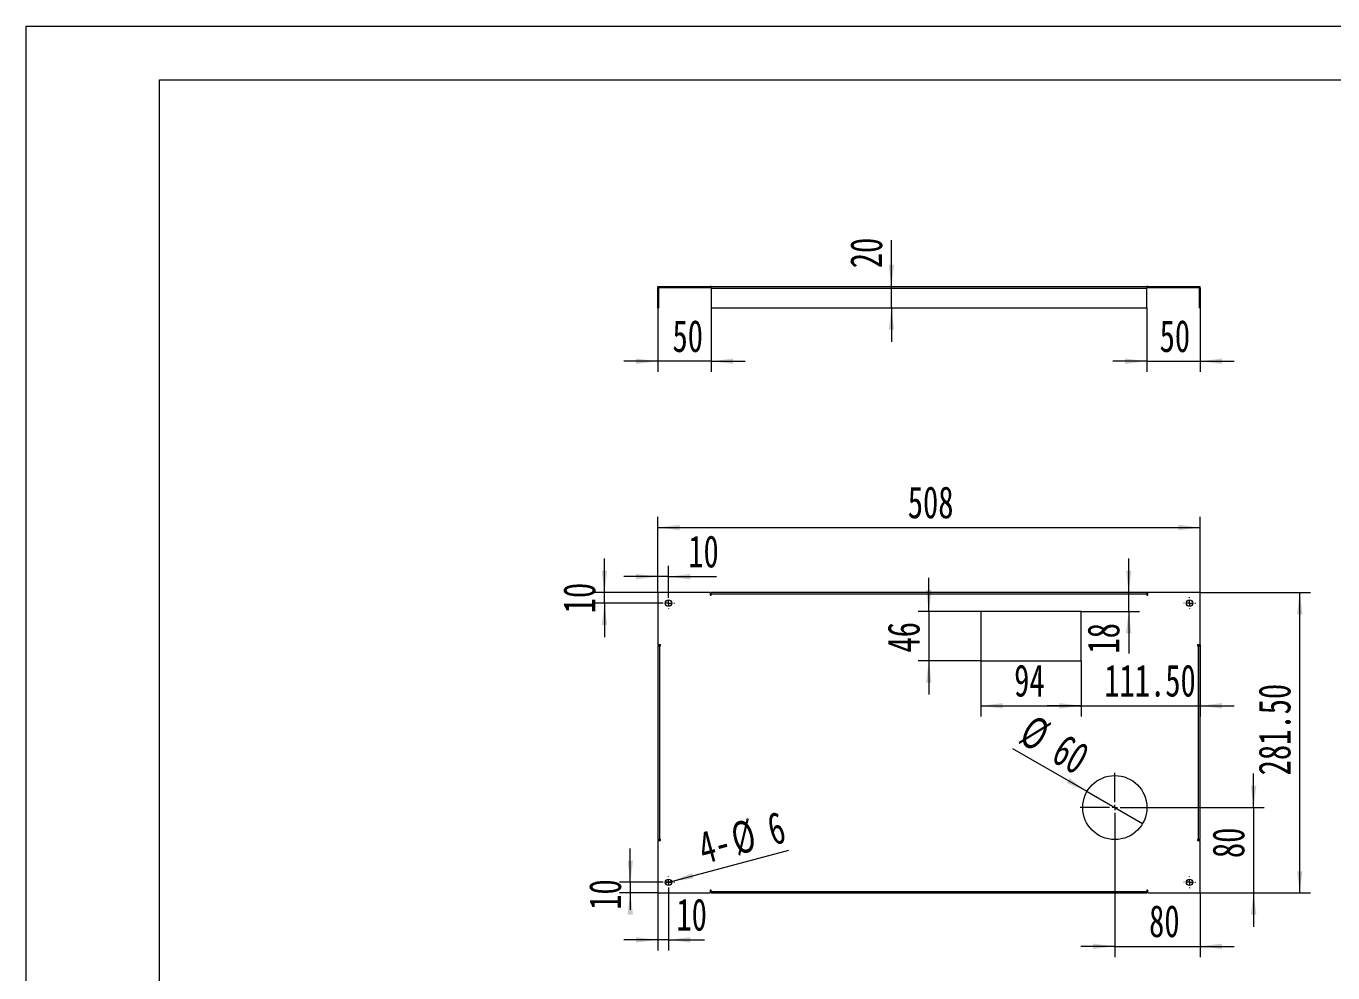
# Model space of a CAD drawing. Header units: millimetres. Extents: x 0 to 2100, y 1 to 1486.
# Drawn here: x 0 to 1224, y 599 to 1486 of the extents above; entities that cross this region are included whole.
import ezdxf

# ---------------------------------------------------------------- set-up
doc = ezdxf.new("R2010")
doc.units = ezdxf.units.MM
doc.header["$LTSCALE"] = 5
doc.layers.add('A-TITLEBLOCK', color=7, linetype='Continuous', lineweight=15)
doc.styles.add('SLDTEXTSTYLE1', font='TXT', dxfattribs={"width": 0.7})
doc.dimstyles.new('SLDDIMSTYLE0', dxfattribs={"dimtxt": 30, "dimasz": 20.4, "dimexe": 0, "dimexo": 0.0625, "dimgap": 7.5, "dimtad": 2, "dimrnd": 1e-09, "dimzin": 12, "dimdsep": 46, "dimtxsty": 'SLDTEXTSTYLE1', "dimsah": 1, "dimcen": 0.09, "dimadec": 0, "dimazin": 3, "dimtfac": 1, "dimtmove": 0, "dimatfit": 0, "dimfxl": 0, "dimfrac": 2, "dimtolj": 1, "dimtzin": 12, "dimarcsym": 0})
doc.dimstyles.new('SLDDIMSTYLE1', dxfattribs={"dimtxt": 30, "dimasz": 20.4, "dimexe": 0, "dimexo": 0.0625, "dimgap": 7.5, "dimtad": 2, "dimrnd": 1e-09, "dimzin": 12, "dimdsep": 46, "dimtxsty": 'SLDTEXTSTYLE1', "dimblk1": 'NONE', "dimsah": 1, "dimcen": 0, "dimadec": 0, "dimazin": 3, "dimtfac": 1, "dimtmove": 0, "dimatfit": 3, "dimldrblk": 'NONE', "dimfxl": 0, "dimfrac": 2, "dimtolj": 1, "dimtzin": 12, "dimarcsym": 0})
doc.dimstyles.new('SLDDIMSTYLE2', dxfattribs={"dimtxt": 30, "dimasz": 20.4, "dimexe": 0, "dimexo": 0.0625, "dimgap": 7.5, "dimtad": 2, "dimrnd": 1e-09, "dimzin": 12, "dimdsep": 46, "dimtxsty": 'SLDTEXTSTYLE1', "dimsah": 1, "dimcen": 0.09, "dimadec": 0, "dimazin": 3, "dimtfac": 1, "dimtofl": 0, "dimtmove": 0, "dimatfit": 3, "dimfxl": 0, "dimfrac": 2, "dimtolj": 1, "dimtzin": 12, "dimarcsym": 0})
doc.dimstyles.new('SLDDIMSTYLE3', dxfattribs={"dimtxt": 30, "dimasz": 20.4, "dimexe": 0, "dimexo": 0.0625, "dimgap": 7.5, "dimtad": 2, "dimrnd": 1e-09, "dimzin": 4, "dimdsep": 46, "dimtxsty": 'SLDTEXTSTYLE1', "dimsah": 1, "dimcen": 0.09, "dimadec": 0, "dimazin": 1, "dimtfac": 1, "dimtmove": 0, "dimatfit": 0, "dimfxl": 0, "dimfrac": 2, "dimtolj": 1, "dimtzin": 12, "dimarcsym": 0})
doc.dimstyles.new('SLDDIMSTYLE4', dxfattribs={"dimtxt": 30, "dimasz": 20.4, "dimexe": 0, "dimexo": 0.0625, "dimgap": 7.5, "dimtad": 2, "dimrnd": 1e-09, "dimzin": 12, "dimdsep": 46, "dimtxsty": 'SLDTEXTSTYLE1', "dimblk1": 'NONE', "dimsah": 1, "dimcen": 0, "dimadec": 0, "dimazin": 3, "dimtfac": 1, "dimtmove": 0, "dimatfit": 3, "dimldrblk": 'NONE', "dimfxl": 0, "dimfrac": 2, "dimtolj": 1, "dimtzin": 12, "dimarcsym": 0})
doc.dimstyles.new('SLDDIMSTYLE5', dxfattribs={"dimtxt": 30, "dimasz": 20.4, "dimexe": 0, "dimexo": 0.0625, "dimgap": 7.5, "dimtad": 2, "dimrnd": 1e-09, "dimzin": 4, "dimdsep": 46, "dimtxsty": 'SLDTEXTSTYLE1', "dimsah": 1, "dimcen": 0.09, "dimadec": 0, "dimazin": 1, "dimtfac": 1, "dimtofl": 0, "dimtmove": 0, "dimatfit": 3, "dimfxl": 0, "dimfrac": 2, "dimtolj": 1, "dimtzin": 12, "dimarcsym": 0})

# ---------------------------------------------------------------- blocks, each defined once
blk = doc.blocks.new('_D')
at = {"layer": 'A-TITLEBLOCK'}
for p, q in [((1020.028901213396, 721.6186963890652), (1020.028901213396, 614.1186963890652)), ((1100.028901213396, 674.1186963890652), (1100.028901213396, 614.1186963890652)), ((1020.028901213396, 624.1186963890652), (988.278901213396, 624.1186963890652)), ((1020.028901213396, 624.1186963890652), (1100.028901213396, 624.1186963890652)), ((1100.028901213396, 624.1186963890652), (1131.778901213396, 624.1186963890652))]:
    blk.add_line(p, q, dxfattribs=at)
for points in [[(1020.028901213396, 624.1186963890652), (999.628901213396, 626.6586963890652), (999.628901213396, 621.5786963890653)], [(1100.028901213396, 624.1186963890652), (1120.428901213396, 621.5786963890653), (1120.428901213396, 626.6586963890652)]]:
    blk.add_solid(points, dxfattribs=at)
at = {"layer": 'A-TITLEBLOCK', "insert": (1052.107942217128, 662.7907291643008), "char_height": 30, "attachment_point": 1, "style": 'SLDTEXTSTYLE1'}
blk.add_mtext('80', dxfattribs=at)
blk = doc.blocks.new('_D_1')
at = {"layer": 'A-TITLEBLOCK'}
for p, q in [((1150.028901213396, 754.1186963890653), (1150.028901213396, 785.8686963890652)), ((1052.528901213396, 754.1186963890653), (1160.028901213396, 754.1186963890653)), ((1150.028901213396, 754.1186963890653), (1150.028901213396, 674.1186963890652)), ((1100.028901213396, 674.1186963890652), (1160.028901213396, 674.1186963890652)), ((1150.028901213396, 674.1186963890652), (1150.028901213396, 642.3686963890652))]:
    blk.add_line(p, q, dxfattribs=at)
for points in [[(1150.028901213396, 754.1186963890653), (1152.568901213396, 774.5186963890653), (1147.488901213396, 774.5186963890653)], [(1150.028901213396, 674.1186963890652), (1147.488901213396, 653.7186963890653), (1152.568901213396, 653.7186963890653)]]:
    blk.add_solid(points, dxfattribs=at)
at = {"layer": 'A-TITLEBLOCK', "insert": (1111.356868438161, 706.7961178535405), "char_height": 30, "attachment_point": 1, "rotation": 90.00000000000041, "style": 'SLDTEXTSTYLE1'}
blk.add_mtext('80', dxfattribs=at)
blk = doc.blocks.new('_D_2')
at = {"layer": 'A-TITLEBLOCK'}
for q in [(924.4982074426747, 809.2733681534622), (1046.009663326929, 739.1186963890655)]:
    blk.add_line((994.0481390998627, 769.1186963890652), q, dxfattribs=at)
blk.add_solid([(994.0481390998627, 769.1186963890652), (977.6512208626601, 781.5184009146776), (975.1112208626602, 777.1189918634527)], dxfattribs=at)
at = {"layer": 'A-TITLEBLOCK', "char_height": 30, "attachment_point": 1, "rotation": 330, "style": 'SLDTEXTSTYLE1'}
for s, insert in [('%%c', (943.5007693182745, 842.1867707959732)), ('60', (973.9819033235757, 824.444142550701))]:
    blk.add_mtext(s, dxfattribs=dict(at, insert=insert))
blk = doc.blocks.new('_NONE')
blk = doc.blocks.new('_D_3')
at = {"layer": 'A-TITLEBLOCK'}
for p, q in [((894.5289012133961, 891.6186963890655), (894.5289012133961, 839.4211041006864)), ((988.528901213396, 891.6186963890655), (988.528901213396, 839.4211041006864)), ((894.5289012133961, 849.4211041006864), (988.528901213396, 849.4211041006864))]:
    blk.add_line(p, q, dxfattribs=at)
for points in [[(894.5289012133961, 849.4211041006864), (914.9289012133961, 846.8811041006865), (914.9289012133961, 851.9611041006864)], [(988.528901213396, 849.4211041006864), (968.128901213396, 851.9611041006864), (968.128901213396, 846.8811041006865)]]:
    blk.add_solid(points, dxfattribs=at)
at = {"layer": 'A-TITLEBLOCK', "insert": (925.7318223043906, 888.093136875922), "char_height": 30, "attachment_point": 1, "style": 'SLDTEXTSTYLE1'}
blk.add_mtext('94', dxfattribs=at)
blk = doc.blocks.new('_D_4')
at = {"layer": 'A-TITLEBLOCK'}
for p, q in [((845.8289670059871, 937.6186963890653), (845.8289670059871, 969.3686963890653)), ((894.5289012133961, 937.6186963890653), (835.8289670059871, 937.6186963890653)), ((845.8289670059871, 937.6186963890653), (845.8289670059871, 891.6186963890655)), ((894.5289012133961, 891.6186963890655), (835.8289670059871, 891.6186963890655)), ((845.8289670059871, 891.6186963890655), (845.8289670059871, 859.8686963890655))]:
    blk.add_line(p, q, dxfattribs=at)
for points in [[(845.8289670059871, 937.6186963890653), (848.3689670059871, 958.0186963890653), (843.2889670059872, 958.0186963890653)], [(845.8289670059871, 891.6186963890655), (843.2889670059872, 871.2186963890655), (848.3689670059871, 871.2186963890655)]]:
    blk.add_solid(points, dxfattribs=at)
at = {"layer": 'A-TITLEBLOCK', "insert": (807.1569342307517, 899.3330597008269), "char_height": 30, "attachment_point": 1, "rotation": 90.00000000000041, "style": 'SLDTEXTSTYLE1'}
blk.add_mtext('46', dxfattribs=at)
blk = doc.blocks.new('_D_5')
at = {"layer": 'A-TITLEBLOCK'}
for p, q in [((1032.991327946309, 955.6186963890653), (1032.991327946309, 987.3686963890653)), ((1051.028901213396, 955.6186963890653), (1022.991327946309, 955.6186963890653)), ((1032.991327946309, 937.6186963890653), (1032.991327946309, 955.6186963890653)), ((988.528901213396, 937.6186963890653), (1042.991327946309, 937.6186963890653)), ((1032.991327946309, 937.6186963890653), (1032.991327946309, 898.3556361651413))]:
    blk.add_line(p, q, dxfattribs=at)
for points in [[(1032.991327946309, 955.6186963890653), (1035.531327946309, 976.0186963890653), (1030.451327946309, 976.0186963890653)], [(1032.991327946309, 937.6186963890653), (1030.451327946309, 917.2186963890654), (1035.531327946309, 917.2186963890654)]]:
    blk.add_solid(points, dxfattribs=at)
at = {"layer": 'A-TITLEBLOCK', "insert": (994.319295171073, 898.3556361651413), "char_height": 30, "attachment_point": 1, "rotation": 90, "style": 'SLDTEXTSTYLE1'}
blk.add_mtext('18', dxfattribs=at)
blk = doc.blocks.new('_D_6')
at = {"layer": 'A-TITLEBLOCK'}
for p, q in [((1100.028901213396, 906.6186963890653), (1100.028901213396, 839.4211041006957)), ((988.528901213396, 891.6186963890653), (988.528901213396, 839.4211041006957)), ((988.528901213396, 849.4211041006957), (956.778901213396, 849.4211041006957)), ((988.528901213396, 849.4211041006957), (1100.028901213396, 849.4211041006957)), ((1100.028901213396, 849.4211041006957), (1131.778901213396, 849.4211041006957))]:
    blk.add_line(p, q, dxfattribs=at)
for points in [[(988.528901213396, 849.4211041006957), (968.128901213396, 851.9611041006957), (968.128901213396, 846.8811041006958)], [(1100.028901213396, 849.4211041006957), (1120.428901213396, 846.8811041006958), (1120.428901213396, 851.9611041006957)]]:
    blk.add_solid(points, dxfattribs=at)
at = {"layer": 'A-TITLEBLOCK', "insert": (1010.128358989698, 888.0931368759314), "char_height": 30, "attachment_point": 1, "style": 'SLDTEXTSTYLE1'}
blk.add_mtext('111.50', dxfattribs=at)
blk = doc.blocks.new('_D_7')
at = {"layer": 'A-TITLEBLOCK'}
for p, q in [((542.0289012133958, 955.6186963890653), (542.0289012133958, 987.3686963890653)), ((592.028901213396, 955.6186963890653), (532.0289012133958, 955.6186963890653)), ((542.0289012133958, 945.6186963890653), (542.0289012133958, 955.6186963890653)), ((596.528901213396, 945.6186963890653), (532.0289012133958, 945.6186963890653)), ((542.0289012133958, 945.6186963890653), (542.0289012133958, 913.8686963890653))]:
    blk.add_line(p, q, dxfattribs=at)
for points in [[(542.0289012133958, 955.6186963890653), (544.5689012133957, 976.0186963890653), (539.4889012133958, 976.0186963890653)], [(542.0289012133958, 945.6186963890653), (539.4889012133958, 925.2186963890654), (544.5689012133957, 925.2186963890654)]]:
    blk.add_solid(points, dxfattribs=at)
at = {"layer": 'A-TITLEBLOCK', "insert": (503.3568684381603, 936.0722523076212), "char_height": 30, "attachment_point": 1, "rotation": 90, "style": 'SLDTEXTSTYLE1'}
blk.add_mtext('10', dxfattribs=at)
blk = doc.blocks.new('_D_8')
at = {"layer": 'A-TITLEBLOCK'}
for p, q in [((592.028901213396, 955.6186963890653), (592.028901213396, 980.402699266254)), ((602.028901213396, 951.1186963890652), (602.028901213396, 980.402699266254)), ((592.028901213396, 970.402699266254), (560.278901213396, 970.402699266254)), ((602.028901213396, 970.402699266254), (592.028901213396, 970.402699266254)), ((602.028901213396, 970.402699266254), (646.8517028944043, 970.402699266254))]:
    blk.add_line(p, q, dxfattribs=at)
for points in [[(592.028901213396, 970.402699266254), (571.628901213396, 972.942699266254), (571.628901213396, 967.862699266254)], [(602.028901213396, 970.402699266254), (622.428901213396, 967.862699266254), (622.428901213396, 972.942699266254)]]:
    blk.add_solid(points, dxfattribs=at)
at = {"layer": 'A-TITLEBLOCK', "insert": (620.5183685043303, 1009.07473204149), "char_height": 30, "attachment_point": 1, "style": 'SLDTEXTSTYLE1'}
blk.add_mtext('10', dxfattribs=at)
blk = doc.blocks.new('_D_9')
at = {"layer": 'A-TITLEBLOCK'}
for p, q in [((566.2336474474446, 684.1186963890652), (566.2336474474446, 715.8686963890652)), ((596.528901213396, 684.1186963890652), (556.2336474474446, 684.1186963890652)), ((592.028901213396, 674.1186963890652), (556.2336474474446, 674.1186963890652)), ((566.2336474474446, 684.1186963890652), (566.2336474474446, 674.1186963890652)), ((566.2336474474446, 674.1186963890652), (566.2336474474446, 658.351554636818))]:
    blk.add_line(p, q, dxfattribs=at)
for points in [[(566.2336474474446, 684.1186963890652), (568.7736474474445, 704.5186963890652), (563.6936474474446, 704.5186963890652)], [(566.2336474474446, 674.1186963890652), (563.6936474474446, 653.7186963890653), (568.7736474474445, 653.7186963890653)]]:
    blk.add_solid(points, dxfattribs=at)
at = {"layer": 'A-TITLEBLOCK', "insert": (527.5616146722091, 658.351554636818), "char_height": 30, "attachment_point": 1, "rotation": 90.00000000000041, "style": 'SLDTEXTSTYLE1'}
blk.add_mtext('10', dxfattribs=at)
blk = doc.blocks.new('_D_10')
at = {"layer": 'A-TITLEBLOCK'}
for p, q in [((592.028901213396, 674.1186963890652), (592.028901213396, 620.2139268419282)), ((602.028901213396, 678.6186963890653), (602.028901213396, 620.2139268419282)), ((592.028901213396, 630.2139268419282), (560.278901213396, 630.2139268419282)), ((602.028901213396, 630.2139268419282), (592.028901213396, 630.2139268419282)), ((602.028901213396, 630.2139268419282), (635.7511742358821, 630.2139268419282))]:
    blk.add_line(p, q, dxfattribs=at)
for points in [[(592.028901213396, 630.2139268419282), (571.628901213396, 632.7539268419282), (571.628901213396, 627.6739268419283)], [(602.028901213396, 630.2139268419282), (622.428901213396, 627.6739268419283), (622.428901213396, 632.7539268419282)]]:
    blk.add_solid(points, dxfattribs=at)
at = {"layer": 'A-TITLEBLOCK', "insert": (609.4178398458081, 668.8859596171637), "char_height": 30, "attachment_point": 1, "style": 'SLDTEXTSTYLE1'}
blk.add_mtext('10', dxfattribs=at)
blk = doc.blocks.new('_D_11')
at = {"layer": 'A-TITLEBLOCK'}
for q in [(714.5789071056241, 714.276379576003), (599.1311237345287, 683.3422392537577)]:
    blk.add_line((604.9266786922632, 684.8951535243727), q, dxfattribs=at)
blk.add_solid([(604.9266786922632, 684.8951535243727), (625.2889659231206, 687.7216104456895), (623.974165174, 692.628513643238)], dxfattribs=at)
at = {"layer": 'A-TITLEBLOCK', "char_height": 30, "attachment_point": 1, "rotation": 15.000000000000014, "style": 'SLDTEXTSTYLE1'}
for s, insert in [('6', (692.1116292192478, 747.4143014571813)), ('%%c', (658.0122776685683, 738.4068170494709)), ('4-', (627.4569783126635, 730.0901399598458))]:
    blk.add_mtext(s, dxfattribs=dict(at, insert=insert))
blk = doc.blocks.new('_D_12')
at = {"layer": 'A-TITLEBLOCK'}
for p, q in [((592.028901213396, 955.6186963890653), (592.028901213396, 1026.400634952342)), ((592.028901213396, 1016.400634952342), (1100.028901213396, 1016.400634952342)), ((1100.028901213396, 955.6186963890653), (1100.028901213396, 1026.400634952342))]:
    blk.add_line(p, q, dxfattribs=at)
for points in [[(592.028901213396, 1016.400634952342), (612.428901213396, 1013.860634952342), (612.428901213396, 1018.940634952342)], [(1100.028901213396, 1016.400634952342), (1079.628901213396, 1018.940634952342), (1079.628901213396, 1013.860634952342)]]:
    blk.add_solid(points, dxfattribs=at)
at = {"layer": 'A-TITLEBLOCK', "insert": (826.0997993173493, 1055.072667727578), "char_height": 30, "attachment_point": 1, "style": 'SLDTEXTSTYLE1'}
blk.add_mtext('508', dxfattribs=at)
blk = doc.blocks.new('_D_13')
at = {"layer": 'A-TITLEBLOCK'}
for p, q in [((1100.028901213396, 955.6186963890653), (1203.234656302705, 955.6186963890653)), ((1193.234656302705, 674.1186963890652), (1193.234656302705, 955.6186963890653)), ((1100.028901213396, 674.1186963890652), (1203.234656302705, 674.1186963890652))]:
    blk.add_line(p, q, dxfattribs=at)
for points in [[(1193.234656302705, 955.6186963890653), (1190.694656302705, 935.2186963890654), (1195.774656302705, 935.2186963890654)], [(1193.234656302705, 674.1186963890652), (1195.774656302705, 694.5186963890652), (1190.694656302705, 694.5186963890652)]]:
    blk.add_solid(points, dxfattribs=at)
at = {"layer": 'A-TITLEBLOCK', "insert": (1154.56262352747, 784.282773704364), "char_height": 30, "attachment_point": 1, "rotation": 90, "style": 'SLDTEXTSTYLE1'}
blk.add_mtext('281.50', dxfattribs=at)
blk = doc.blocks.new('SW_CENTERMARKSYMBOL_0')
at = {"layer": 'A-TITLEBLOCK', "color": 0}
for p, q in [((-5.000000000000004, 0), (-5.499999999999949, 0)), ((0, 0), (-2.500000000000002, 0)), ((0, 5.000000000000004), (0, 5.499999999999949)), ((0, 0), (0, 2.500000000000002)), ((0, 0), (0, -2.500000000000002)), ((0, 0), (2.500000000000002, 0)), ((5.000000000000004, 0), (5.500000000000088, 0)), ((0, -5.000000000000004), (0, -5.500000000000088))]:
    blk.add_line(p, q, dxfattribs=at)
blk = doc.blocks.new('SW_CENTERMARKSYMBOL_1')
at = {"layer": 'A-TITLEBLOCK', "color": 0}
for p, q in [((-5.000000000000004, 0), (-5.499999999999949, 0)), ((0, 0), (-2.500000000000002, 0)), ((0, 5.000000000000004), (0, 5.499999999999949)), ((0, 0), (0, 2.500000000000002)), ((0, 0), (0, -2.500000000000002)), ((0, 0), (2.500000000000002, 0)), ((5.000000000000004, 0), (5.500000000000088, 0)), ((0, -5.000000000000004), (0, -5.499999999999949))]:
    blk.add_line(p, q, dxfattribs=at)
blk = doc.blocks.new('SW_CENTERMARKSYMBOL_2')
at = {"layer": 'A-TITLEBLOCK', "color": 0}
for p, q in [((-5.000000000000004, 0), (-5.500000000000088, 0)), ((0, 0), (-2.500000000000002, 0)), ((0, 5.000000000000004), (0, 5.499999999999949)), ((0, 0), (0, 2.500000000000002)), ((0, 0), (0, -2.500000000000002)), ((0, 0), (2.500000000000002, 0)), ((5.000000000000004, 0), (5.499999999999949, 0)), ((0, -5.000000000000004), (0, -5.500000000000088))]:
    blk.add_line(p, q, dxfattribs=at)
blk = doc.blocks.new('SW_CENTERMARKSYMBOL_3')
at = {"layer": 'A-TITLEBLOCK', "color": 0}
for p, q in [((-5.000000000000004, 0), (-5.500000000000088, 0)), ((0, 0), (-2.500000000000002, 0)), ((0, 5.000000000000004), (0, 5.499999999999949)), ((0, 0), (0, 2.500000000000002)), ((0, 0), (0, -2.500000000000002)), ((0, 0), (2.500000000000002, 0)), ((5.000000000000004, 0), (5.499999999999949, 0)), ((0, -5.000000000000004), (0, -5.499999999999949))]:
    blk.add_line(p, q, dxfattribs=at)
blk = doc.blocks.new('SW_CENTERMARKSYMBOL_4')
at = {"layer": 'A-TITLEBLOCK', "color": 0}
for p, q in [((0, 5.000000000000004), (0, 32.50000000000003)), ((-5.000000000000004, 0), (-32.50000000000003, 0)), ((0, 0), (-2.500000000000002, 0)), ((0, 0), (0, 2.500000000000002)), ((0, 0), (0, -2.500000000000002)), ((0, 0), (2.500000000000002, 0)), ((5.000000000000004, 0), (32.50000000000003, 0)), ((0, -5.000000000000004), (0, -32.50000000000003))]:
    blk.add_line(p, q, dxfattribs=at)
blk = doc.blocks.new('_D_14')
at = {"layer": 'A-TITLEBLOCK'}
for p, q in [((1050.028901213396, 1222.168543573606), (1050.028901213396, 1162.168543573605)), ((1100.028901213396, 1222.168543573606), (1100.028901213396, 1162.168543573605)), ((1050.028901213396, 1172.168543573605), (1018.278901213396, 1172.168543573605)), ((1050.028901213396, 1172.168543573605), (1100.028901213396, 1172.168543573605)), ((1100.028901213396, 1172.168543573605), (1131.778901213396, 1172.168543573605))]:
    blk.add_line(p, q, dxfattribs=at)
for points in [[(1050.028901213396, 1172.168543573605), (1029.628901213396, 1174.708543573605), (1029.628901213396, 1169.628543573605)], [(1100.028901213396, 1172.168543573605), (1120.428901213396, 1169.628543573605), (1120.428901213396, 1174.708543573605)]]:
    blk.add_solid(points, dxfattribs=at)
at = {"layer": 'A-TITLEBLOCK', "insert": (1061.968898804252, 1210.840576348841), "char_height": 30, "attachment_point": 1, "style": 'SLDTEXTSTYLE1'}
blk.add_mtext('50', dxfattribs=at)
blk = doc.blocks.new('_D_15')
at = {"layer": 'A-TITLEBLOCK'}
for p, q in [((592.028901213396, 1222.168543573606), (592.028901213396, 1162.168543573605)), ((642.028901213396, 1222.168543573606), (642.028901213396, 1162.168543573605)), ((592.028901213396, 1172.168543573605), (560.278901213396, 1172.168543573605)), ((642.028901213396, 1172.168543573605), (592.028901213396, 1172.168543573605)), ((642.028901213396, 1172.168543573605), (673.778901213396, 1172.168543573605))]:
    blk.add_line(p, q, dxfattribs=at)
for points in [[(592.028901213396, 1172.168543573605), (571.628901213396, 1174.708543573605), (571.628901213396, 1169.628543573605)], [(642.028901213396, 1172.168543573605), (662.428901213396, 1169.628543573605), (662.428901213396, 1174.708543573605)]]:
    blk.add_solid(points, dxfattribs=at)
at = {"layer": 'A-TITLEBLOCK', "insert": (605.7290085132787, 1210.84057634884), "char_height": 30, "attachment_point": 1, "style": 'SLDTEXTSTYLE1'}
blk.add_mtext('50', dxfattribs=at)
blk = doc.blocks.new('_D_16')
at = {"layer": 'A-TITLEBLOCK'}
for p, q in [((810.7835609988662, 1242.168543573606), (810.7835609988662, 1285.63436048783)), ((810.7835609988662, 1222.168543573606), (810.7835609988662, 1242.168543573606)), ((810.7835609988662, 1222.168543573606), (810.7835609988662, 1190.418543573606))]:
    blk.add_line(p, q, dxfattribs=at)
for points in [[(810.7835609988662, 1242.168543573606), (813.3235609988661, 1262.568543573606), (808.2435609988662, 1262.568543573606)], [(810.7835609988662, 1222.168543573606), (808.2435609988662, 1201.768543573606), (813.3235609988661, 1201.768543573606)]]:
    blk.add_solid(points, dxfattribs=at)
at = {"layer": 'A-TITLEBLOCK', "insert": (772.1115282236306, 1259.301026097756), "char_height": 30, "attachment_point": 1, "rotation": 90, "style": 'SLDTEXTSTYLE1'}
blk.add_mtext('20', dxfattribs=at)

msp = doc.modelspace()

# ---------------------------------------------------------------- linework, layer by layer
at = {"color": 7, "linetype": 'Continuous', "lineweight": 15}
for p, q in [((592.0288931071643, 1242.168543573606), (641.0289030015354, 1242.168543573606)), ((592.0288931071643, 1241.168543526108), (592.0288931071643, 1242.168543573606)), ((592.0288931071643, 1241.168543526108), (641.0289030015354, 1241.168543526108)), ((593.0289100348834, 1240.668543560567), (592.0288931071643, 1240.668543560567)), ((592.0288931071643, 1222.16854402064), (592.0288931071643, 1240.668543560567)), ((593.0289100348834, 1222.16854402064), (593.0289100348834, 1240.668543560567)), ((641.0289030015354, 1241.168543526108), (641.0289030015354, 1242.168543573606)), ((642.0289050280934, 1242.168543573606), (641.0289030015354, 1242.168543573606)), ((641.0289030015354, 1241.168543526108), (642.0289050280934, 1241.168543526108)), ((642.0289050280934, 1242.168543573606), (1050.028897398699, 1242.168543573606)), ((642.0289050280934, 1240.668543560567), (642.0289050280934, 1242.168543573606)), ((642.0289050280934, 1240.668543560567), (642.0289050280934, 1222.16854402064)), ((642.0289050280934, 1240.668543560567), (1050.028897398699, 1240.668543560567)), ((1050.028897398699, 1242.168543573606), (1050.028897398699, 1240.668543560567)), ((1051.028899425257, 1242.168543573606), (1050.028897398699, 1242.168543573606)), ((1050.028897398699, 1241.168543526108), (1051.028899425257, 1241.168543526108)), ((1050.028897398699, 1222.16854402064), (1050.028897398699, 1240.668543560567)), ((1051.028899425257, 1241.168543526108), (1051.028899425257, 1242.168543573606)), ((1051.028899425257, 1242.168543573606), (1100.028909319628, 1242.168543573606)), ((1051.028899425257, 1241.168543526108), (1100.028909319628, 1241.168543526108)), ((1099.028892391909, 1240.668543560567), (1099.028892391909, 1222.16854402064)), ((1099.028892391909, 1240.668543560567), (1100.028909319628, 1240.668543560567)), ((1100.028909319628, 1241.168543526108), (1100.028909319628, 1242.168543573606)), ((1100.028909319628, 1240.668543560567), (1100.028909319628, 1222.16854402064)), ((592.0288931071643, 1222.16854402064), (593.0289100348834, 1222.16854402064)), ((642.0289050280934, 1222.16854402064), (1050.028897398699, 1222.16854402064)), ((1100.028909319628, 1222.16854402064), (1099.028892391909, 1222.16854402064)), ((592.0288931071643, 955.6187022303204), (592.0288931071643, 906.61869978653)), ((641.0289030015354, 955.6187022303204), (592.0288931071643, 955.6187022303204)), ((641.0289030015354, 955.6187022303204), (641.0289030015354, 953.118689713345)), ((642.0289050280934, 954.118691739903), (642.0289050280934, 955.6187022303204)), ((1050.028897398699, 955.6187022303204), (642.0289050280934, 955.6187022303204)), ((1050.028897398699, 955.6187022303204), (1050.028897398699, 954.118691739903)), ((1051.028899425257, 953.118689713345), (1051.028899425257, 955.6187022303204)), ((1100.028909319628, 955.6187022303204), (1051.028899425257, 955.6187022303204)), ((1100.028909319628, 906.61869978653), (1100.028909319628, 955.6187022303204)), ((641.0289030015354, 953.118689713345), (642.0289050280934, 953.118689713345)), ((642.0289050280934, 953.118689713345), (642.0289050280934, 954.118691739903)), ((1050.028897398699, 954.118691739903), (642.0289050280934, 954.118691739903)), ((1050.028897398699, 954.118691739903), (1050.028897398699, 953.118689713345)), ((1050.028897398699, 953.118689713345), (1051.028899425257, 953.118689713345)), ((988.5288994252567, 937.6186955546002), (894.5289026439075, 937.6186955546002)), ((894.5289026439075, 937.6186955546002), (894.5289026439075, 891.6186991904835)), ((988.5288994252567, 891.6186991904835), (988.5288994252567, 937.6186955546002)), ((594.5288907229785, 906.61869978653), (592.0288931071643, 906.61869978653)), ((594.5288907229785, 905.6186977599722), (594.5288907229785, 906.61869978653)), ((1100.028909319628, 906.61869978653), (1097.528911703813, 906.61869978653)), ((1097.528911703813, 906.61869978653), (1097.528911703813, 905.6186977599722)), ((592.0288931071643, 905.6186977599722), (592.0288931071643, 724.1186950181584)), ((592.0288931071643, 905.6186977599722), (593.5289035975819, 905.6186977599722)), ((593.5289035975819, 905.6186977599722), (593.5289035975819, 724.1186950181584)), ((593.5289035975819, 905.6186977599722), (594.5288907229785, 905.6186977599722)), ((1097.528911703813, 905.6186977599722), (1098.52889882921, 905.6186977599722)), ((1098.52889882921, 724.1186950181584), (1098.52889882921, 905.6186977599722)), ((1098.52889882921, 905.6186977599722), (1100.028909319628, 905.6186977599722)), ((1100.028909319628, 724.1186950181584), (1100.028909319628, 905.6186977599722)), ((894.5289026439075, 891.6186991904835), (988.5288994252567, 891.6186991904835)), ((593.5289035975819, 724.1186950181584), (592.0288931071643, 724.1186950181584)), ((592.0288931071643, 723.1186929916005), (592.0288931071643, 674.1186905478099)), ((592.0288931071643, 723.1186929916005), (594.5288907229785, 723.1186929916005)), ((594.5288907229785, 724.1186950181584), (593.5289035975819, 724.1186950181584)), ((594.5288907229785, 723.1186929916005), (594.5288907229785, 724.1186950181584)), ((1098.52889882921, 724.1186950181584), (1097.528911703813, 724.1186950181584)), ((1097.528911703813, 724.1186950181584), (1097.528911703813, 723.1186929916005)), ((1097.528911703813, 723.1186929916005), (1100.028909319628, 723.1186929916005)), ((1100.028909319628, 724.1186950181584), (1098.52889882921, 724.1186950181584)), ((1100.028909319628, 674.1186905478099), (1100.028909319628, 723.1186929916005)), ((592.0288931071643, 674.1186905478099), (641.0289030015354, 674.1186905478099)), ((642.0289050280934, 676.6187030647854), (641.0289030015354, 676.6187030647854)), ((641.0289030015354, 676.6187030647854), (641.0289030015354, 674.1186905478099)), ((642.0289050280934, 675.6187010382275), (642.0289050280934, 676.6187030647854)), ((642.0289050280934, 675.6187010382275), (1050.028897398699, 675.6187010382275)), ((642.0289050280934, 674.1186905478099), (642.0289050280934, 675.6187010382275)), ((642.0289050280934, 674.1186905478099), (1050.028897398699, 674.1186905478099)), ((1051.028899425257, 676.6187030647854), (1050.028897398699, 676.6187030647854)), ((1050.028897398699, 676.6187030647854), (1050.028897398699, 675.6187010382275)), ((1050.028897398699, 675.6187010382275), (1050.028897398699, 674.1186905478099)), ((1051.028899425257, 674.1186905478099), (1051.028899425257, 676.6187030647854)), ((1051.028899425257, 674.1186905478099), (1100.028909319628, 674.1186905478099))]:
    msp.add_line(p, q, dxfattribs=at)
at = {"color": 7, "linetype": 'Continuous', "lineweight": 15, "flags": 128}
for points in [[(592.1146939933185, 1241.168543526108), (592.0577119529133, 1240.96117908335), (592.0288931071643, 1240.668543560567)], [(1100.028909319628, 1240.668543560567), (1100.000090473879, 1240.96117908335), (1099.943108433474, 1241.168543526108)]]:
    msp.add_lwpolyline(points, dxfattribs=at)
at = {"color": 7, "linetype": 'Continuous', "lineweight": 15}
for centre, radius in [((602.028901213396, 945.6186963890653), 3.000000000000114), ((1090.028901213396, 945.6186963890653), 3), ((1020.028901213396, 754.1186963890653), 30), ((602.028901213396, 684.1186963890652), 3.000000000000114), ((1090.028901213396, 684.1186963890652), 3)]:
    msp.add_circle(centre, radius, dxfattribs=at)
for centre, start, end in [((593.528901213396, 1240.668543573606), 90, 180), ((1098.528901213396, 1240.668543573606), 0, 90)]:
    msp.add_arc(centre, 0.5, start, end, dxfattribs=at)
at = {"layer": 'A-TITLEBLOCK', "linetype": 'Continuous'}
for p, q in [((0.3942178267665047, 1.073900783197315), (0.3942178267662272, 1486.073900783198)), ((0.3942178267662272, 1486.073900783198), (2100.394217826767, 1486.073900783198)), ((125.3170488598066, 50.87635188028155), (125.3170488598066, 1435.876351880282)), ((125.3170488598066, 1435.876351880282), (2050.317048859807, 1435.876351880282))]:
    msp.add_line(p, q, dxfattribs=at)

# ---------------------------------------------------------------- block references
at = {"layer": 'A-TITLEBLOCK'}
for name, p in [('SW_CENTERMARKSYMBOL_0', (602.028901213396, 945.6186963890653)), ('SW_CENTERMARKSYMBOL_2', (1090.028901213396, 945.6186963890653)), ('SW_CENTERMARKSYMBOL_4', (1020.028901213396, 754.1186963890653)), ('SW_CENTERMARKSYMBOL_1', (602.028901213396, 684.1186963890652)), ('SW_CENTERMARKSYMBOL_3', (1090.028901213396, 684.1186963890652))]:
    msp.add_blockref(name, p, dxfattribs=at)

# ---------------------------------------------------------------- dimensions: what is measured, and where the dimension line sits
for base, p1, p2, dimstyle, picture, middle in [((810.783560998866, 1242.168543573606), (642.028901213396, 1222.168543573606), (592.028901213396, 1242.168543573606), 'SLDDIMSTYLE0', '_D_16', (810.783560998866, 1272.467693292793)), ((542.0289012133959, 955.6186963890653), (596.528901213396, 945.6186963890653), (592.028901213396, 955.6186963890653), 'SLDDIMSTYLE0', '_D_7', (542.0289012133959, 949.2389195026585)), ((1032.991327946309, 955.6186963890653), (988.528901213396, 937.6186963890653), (1051.028901213396, 955.6186963890653), 'SLDDIMSTYLE0', '_D_5', (1032.991327946309, 911.5014696741842)), ((845.8289670059872, 891.6186963890655), (894.5289012133961, 937.6186963890653), (894.5289012133961, 891.6186963890655), 'SLDDIMSTYLE0', '_D_4', (845.8289670059872, 912.47889320987)), ((1193.234656302705, 955.6186963890653), (1100.028901213396, 674.1186963890652), (1100.028901213396, 955.6186963890653), 'SLDDIMSTYLE5', '_D_13', (1193.234656302705, 823.7411090816399)), ((1150.028901213396, 674.1186963890652), (1052.528901213396, 754.1186963890653), (1100.028901213396, 674.1186963890652), 'SLDDIMSTYLE0', '_D_1', (1150.028901213396, 719.9419513625837)), ((566.2336474474446, 674.1186963890652), (596.528901213396, 684.1186963890652), (592.028901213396, 674.1186963890652), 'SLDDIMSTYLE0', '_D_9', (566.2336474474446, 671.5182218318555))]:
    dim = msp.add_linear_dim(base=base, p1=p1, p2=p2, angle=90.0000000000002, dimstyle=dimstyle, dxfattribs=at)
    dim.commit()
    dim.dimension.update_dxf_attribs({"geometry": picture, "text_midpoint": middle, "dimtype": 160})
for base, p1, p2, dimstyle, picture, middle in [((592.028901213396, 1172.168543573605), (642.028901213396, 1222.168543573606), (592.028901213396, 1222.168543573606), 'SLDDIMSTYLE0', '_D_15', (618.8956757083157, 1172.168543573605)), ((1100.028901213396, 1172.168543573605), (1050.028901213396, 1222.168543573606), (1100.028901213396, 1222.168543573606), 'SLDDIMSTYLE0', '_D_14', (1075.135565999289, 1172.168543573605)), ((1100.028901213396, 1016.400634952342), (592.028901213396, 955.6186963890653), (1100.028901213396, 955.6186963890653), 'SLDDIMSTYLE2', '_D_12', (845.8289670059872, 1016.400634952342)), ((592.028901213396, 970.4026992662541), (602.028901213396, 951.1186963890652), (592.028901213396, 955.6186963890653), 'SLDDIMSTYLE0', '_D_8', (633.6850356993673, 970.4026992662541)), ((1100.028901213396, 849.4211041006961), (988.528901213396, 891.6186963890653), (1100.028901213396, 906.6186963890653), 'SLDDIMSTYLE3', '_D_6', (1049.607528052968, 849.4211041006961)), ((988.528901213396, 849.4211041006961), (894.5289012133961, 891.6186963890655), (988.528901213396, 891.6186963890655), 'SLDDIMSTYLE2', '_D_3', (938.8776558134272, 849.4211041006961)), ((1100.028901213396, 624.1186963890653), (1020.028901213396, 721.6186963890652), (1100.028901213396, 674.1186963890652), 'SLDDIMSTYLE0', '_D', (1065.253775726171, 624.1186963890653)), ((592.028901213396, 630.2139268419284), (602.028901213396, 678.6186963890653), (592.028901213396, 674.1186963890652), 'SLDDIMSTYLE0', '_D_10', (622.5845070408451, 630.2139268419284))]:
    dim = msp.add_linear_dim(base=base, p1=p1, p2=p2, dimstyle=dimstyle, dxfattribs=at)
    dim.commit()
    dim.dimension.update_dxf_attribs({"geometry": picture, "text_midpoint": middle, "dimtype": 160})
dim = msp.add_diameter_dim_2p(p1=(1046.009663326929, 739.1186963890655), p2=(994.0481390998627, 769.1186963890652), dimstyle='SLDDIMSTYLE1', dxfattribs=at)
dim.commit()
dim.dimension.update_dxf_attribs({"geometry": '_D_2', "text_midpoint": (948.6397688732782, 795.335310030359), "dimtype": 163})
dim = msp.add_diameter_dim_2p(p1=(599.1311237345287, 683.3422392537577), p2=(604.9266786922632, 684.8951535243727), text='4-<>', dimstyle='SLDDIMSTYLE4', dxfattribs=at)
dim.commit()
dim.dimension.update_dxf_attribs({"geometry": '_D_11', "text_midpoint": (678.8102402565474, 704.6922307819983), "dimtype": 163})

doc.saveas('drawing.dxf')
